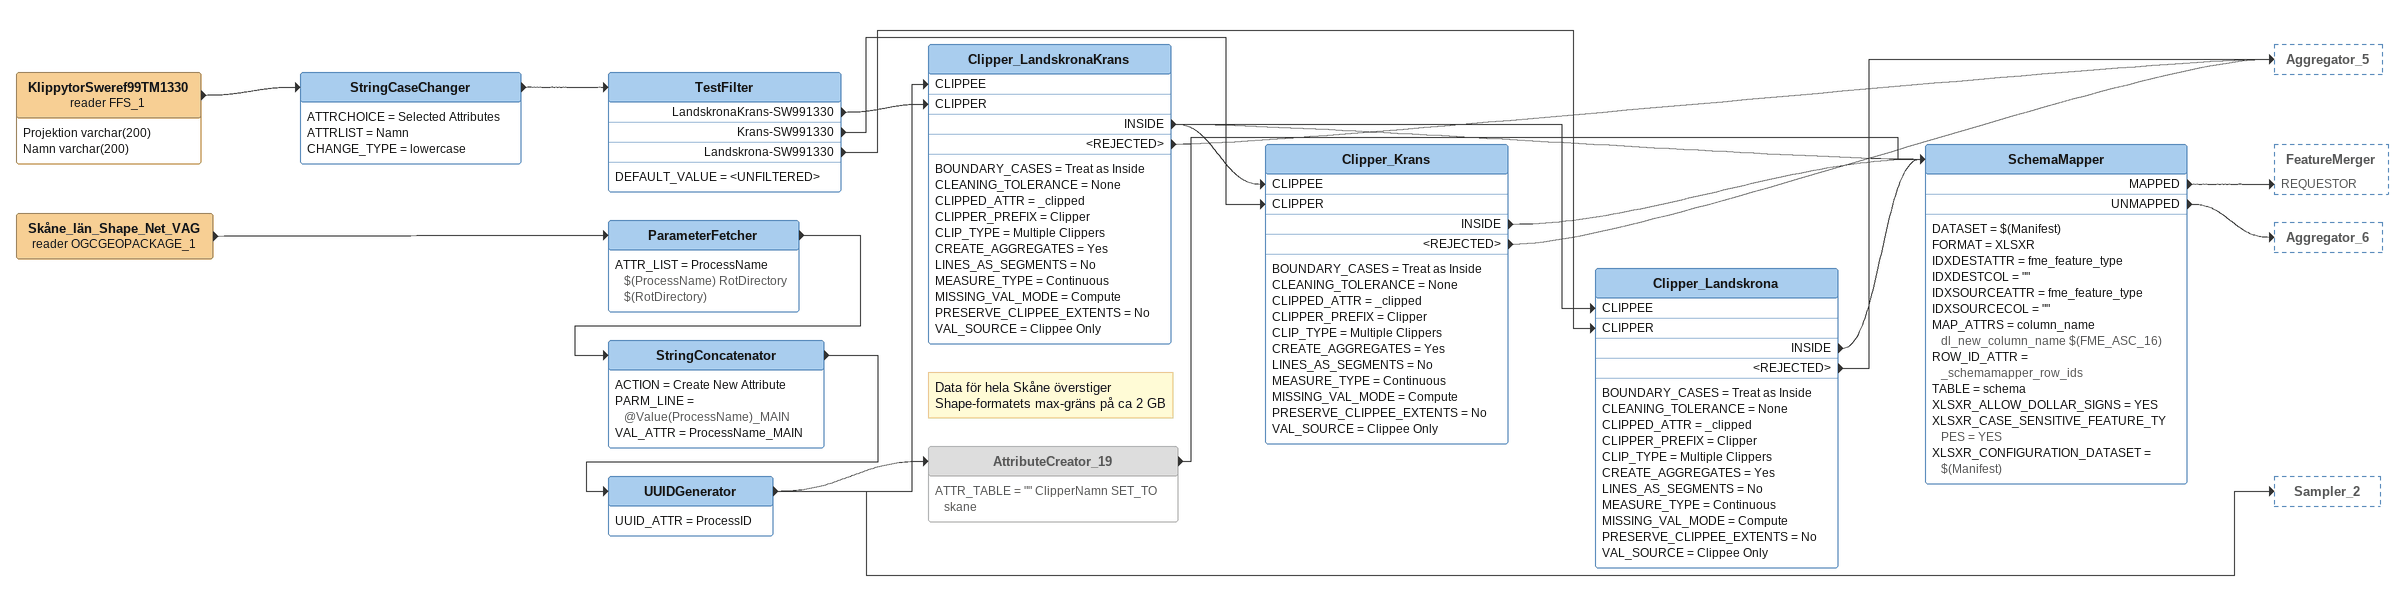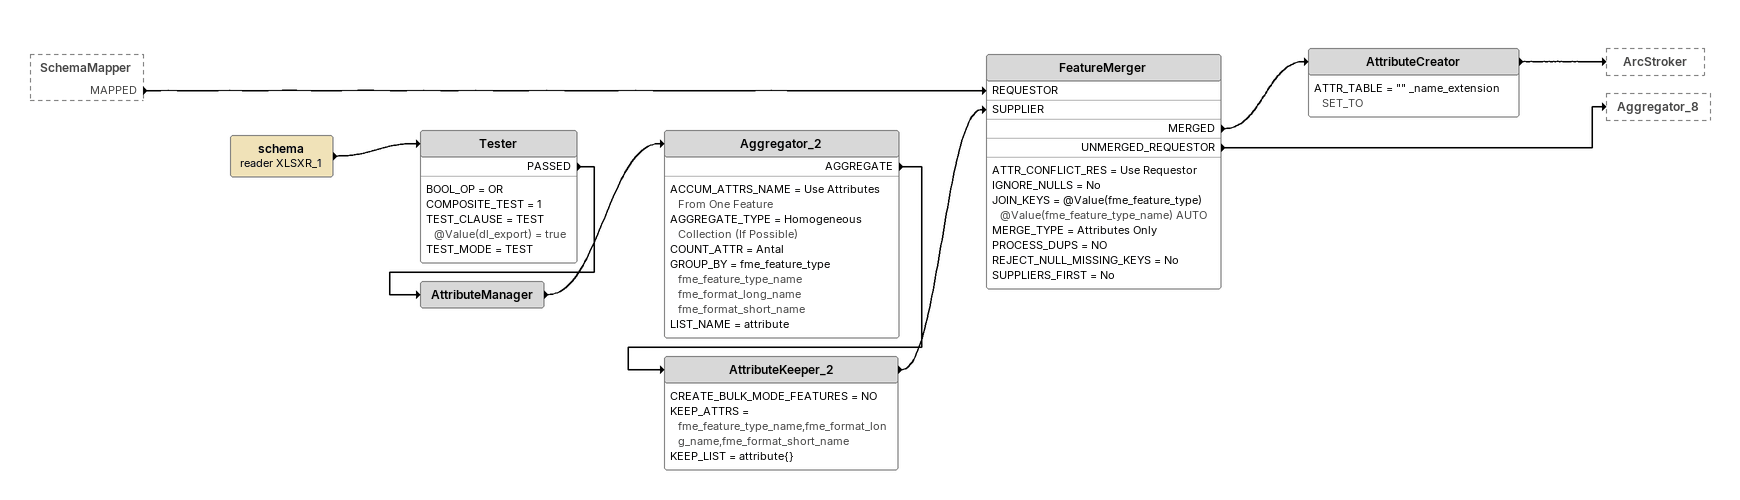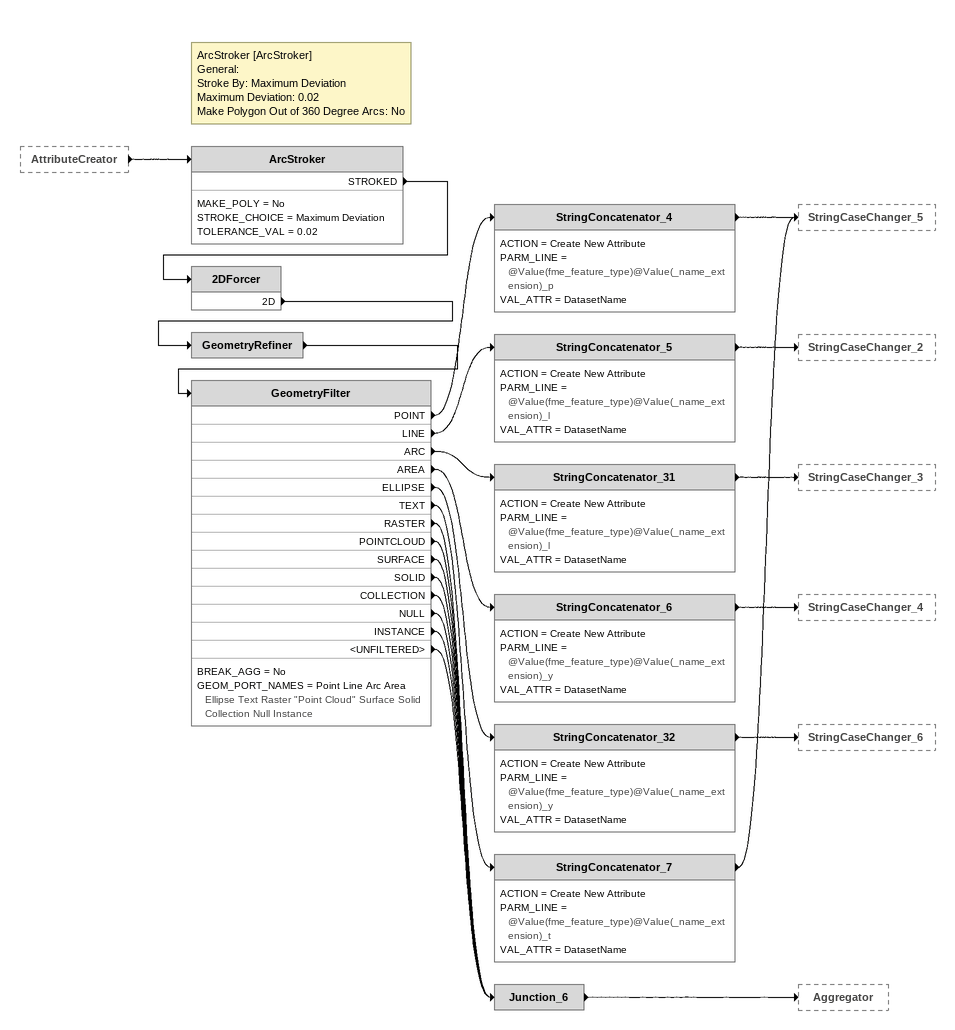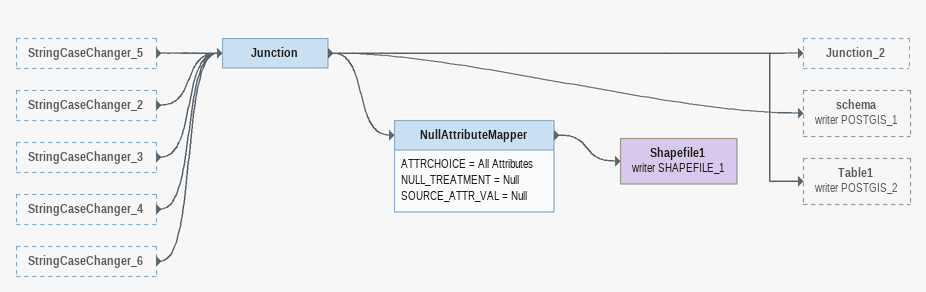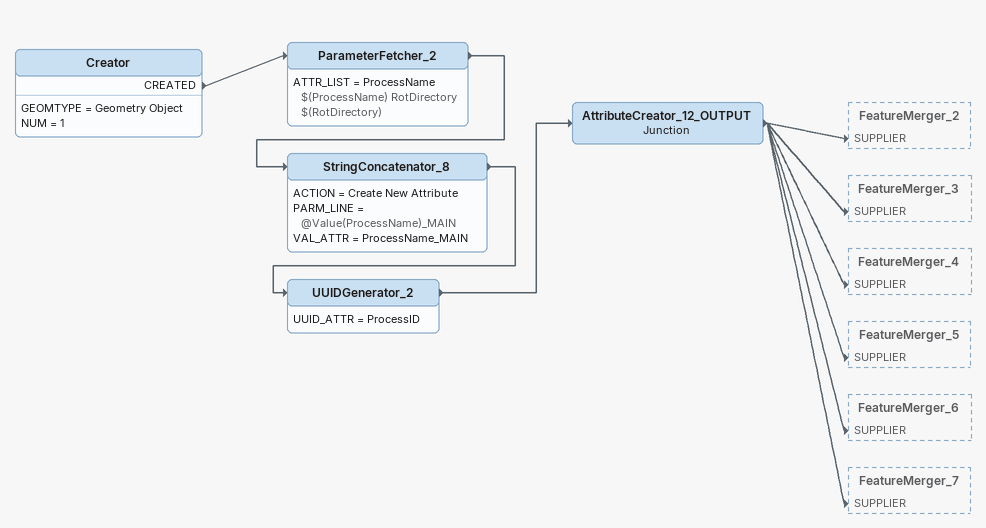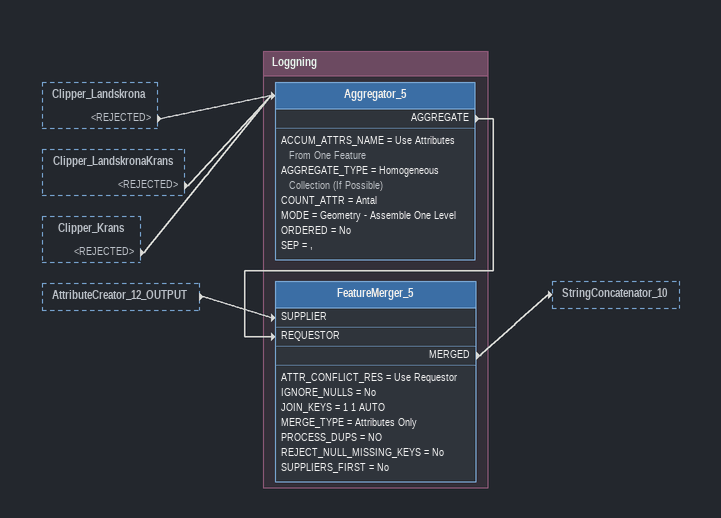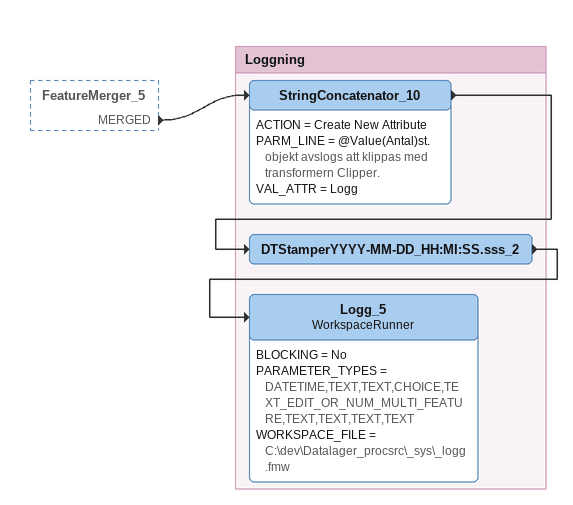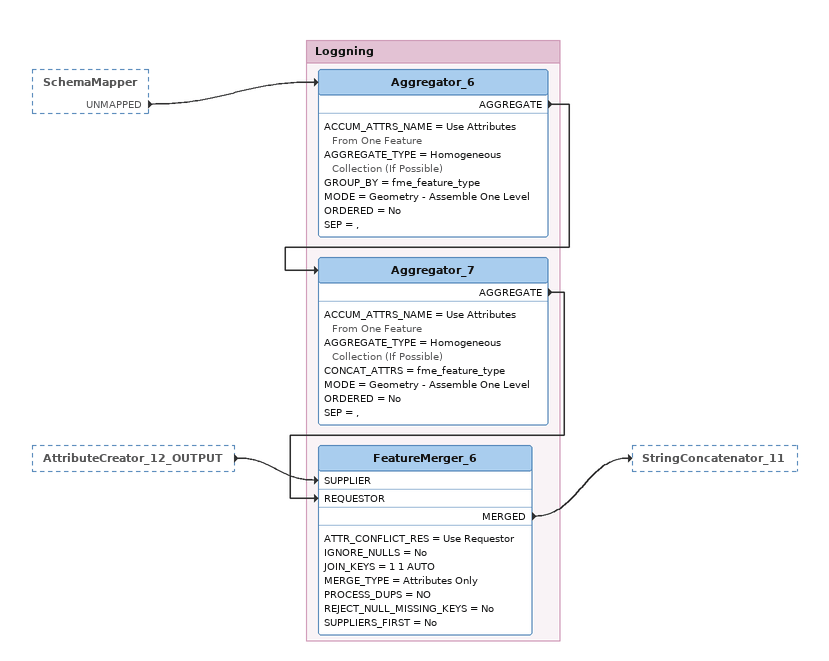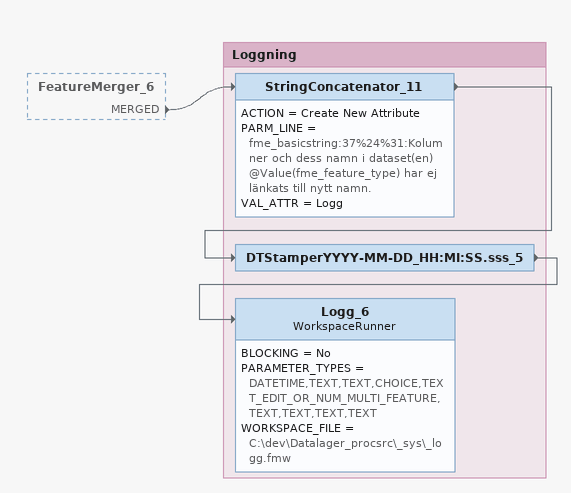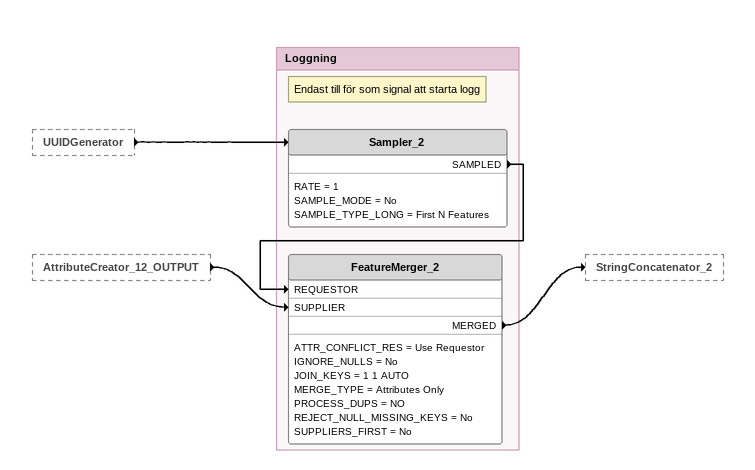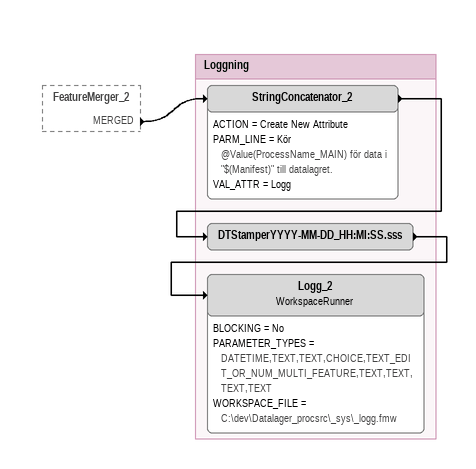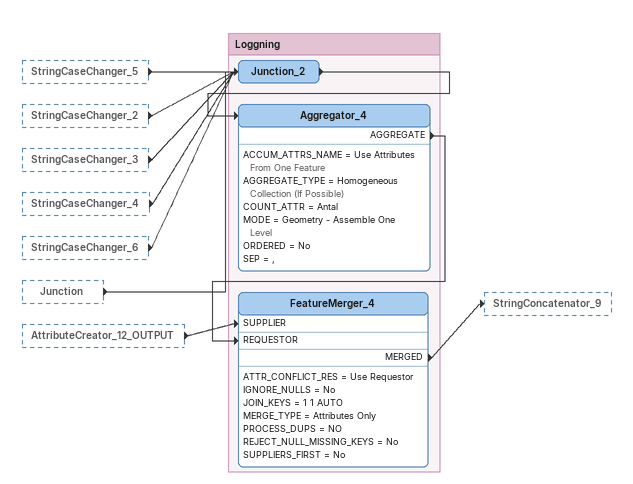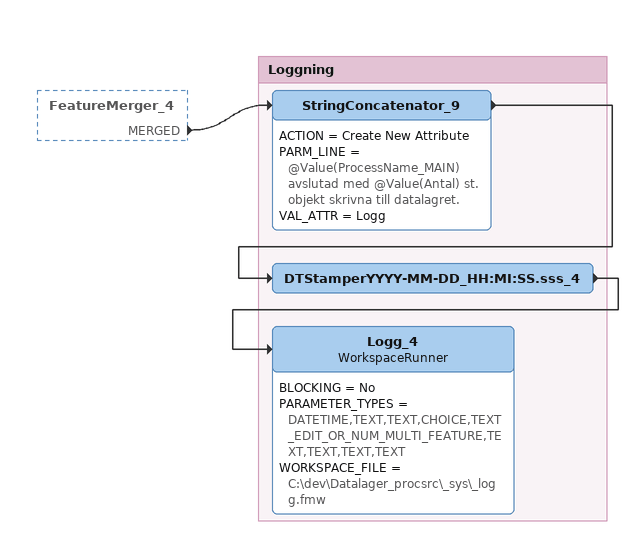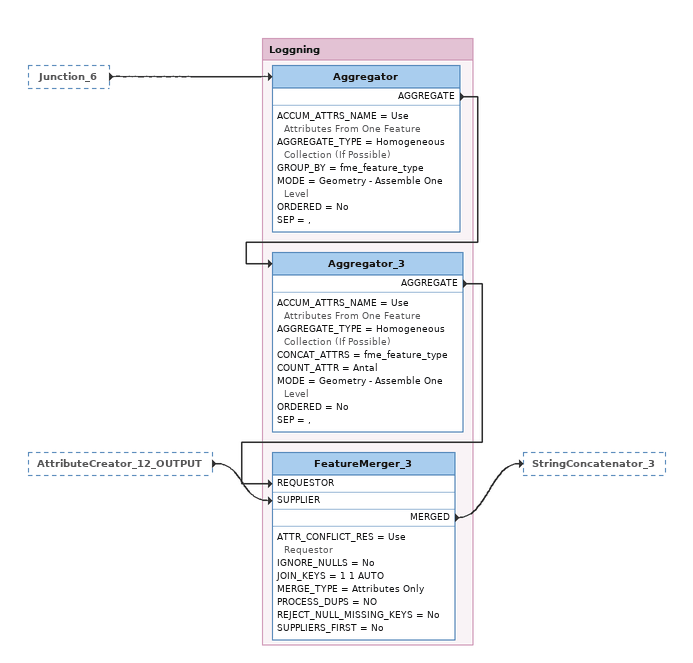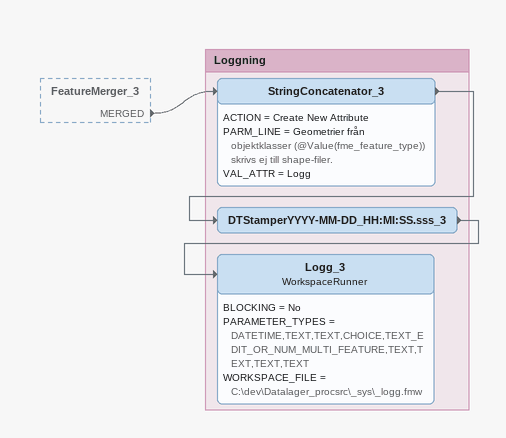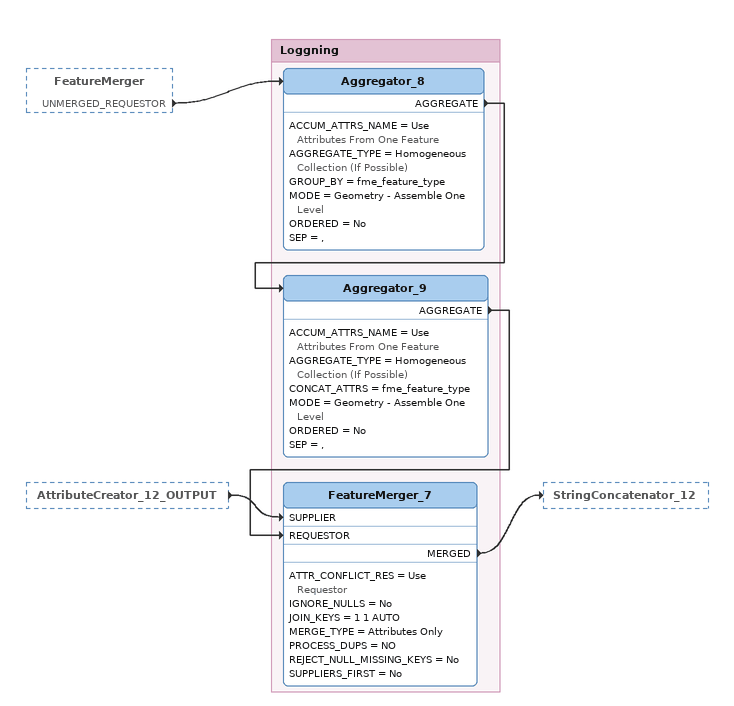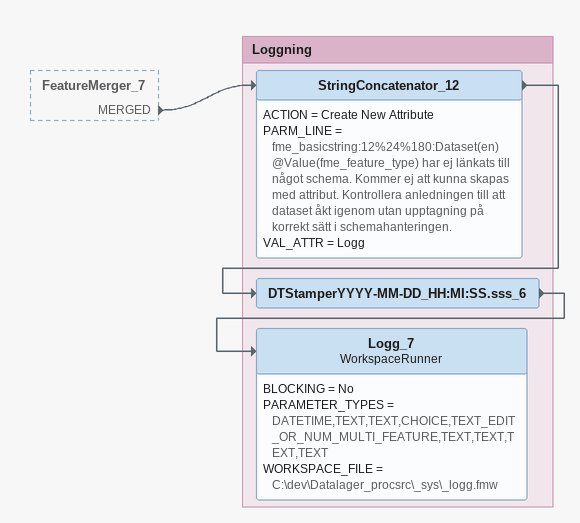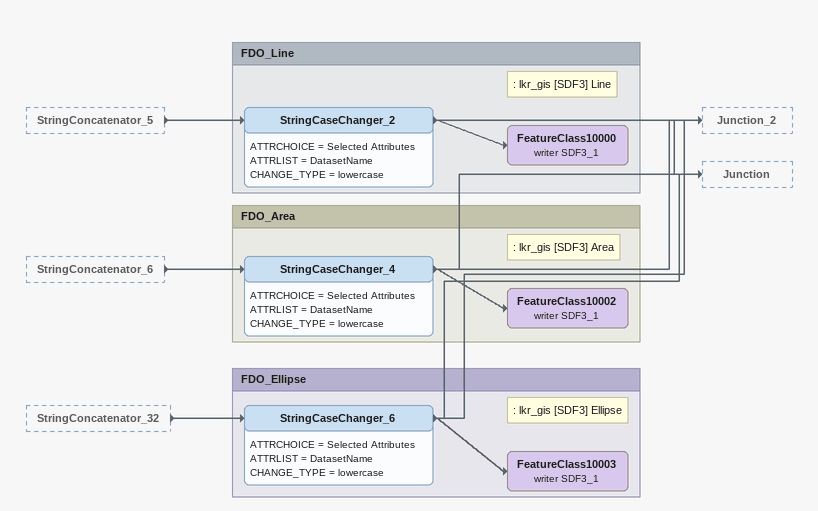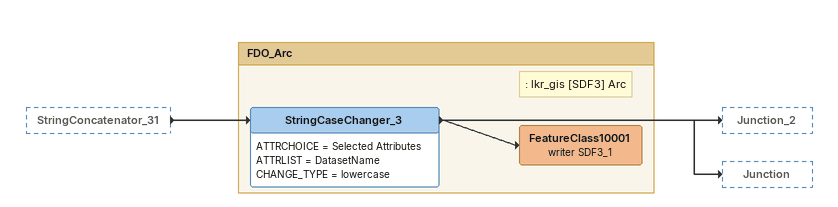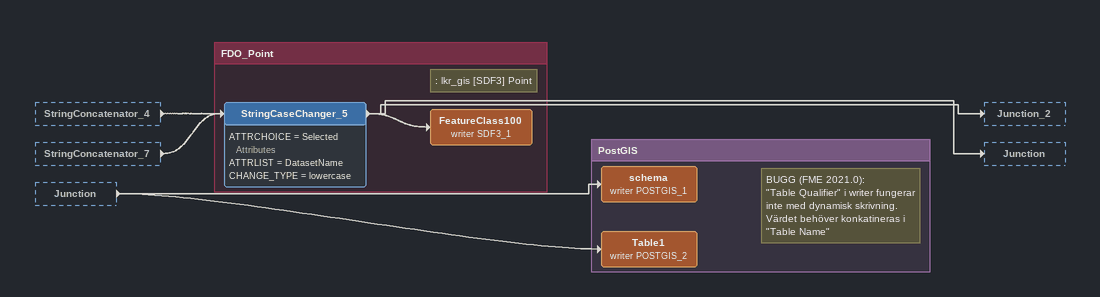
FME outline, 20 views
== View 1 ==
KlippytorSweref99TM1330 (reader FFS_1)
    attributes: Projektion varchar(200), Namn varchar(200)
    -> StringCaseChanger
StringCaseChanger
    ATTRCHOICE = Selected Attributes
    ATTRLIST = Namn
    CHANGE_TYPE = lowercase
    -> TestFilter
TestFilter
    DEFAULT_VALUE = <UNFILTERED>
    LandskronaKrans-SW991330 -> Clipper_LandskronaKrans [CLIPPER]
    Krans-SW991330 -> Clipper_Krans [CLIPPER]
    Landskrona-SW991330 -> Clipper_Landskrona [CLIPPER]
Skåne_län_Shape_Net_VAG (reader OGCGEOPACKAGE_1)
    -> ParameterFetcher
ParameterFetcher
    ATTR_LIST = ProcessName $(ProcessName) RotDirectory $(RotDirectory)
    -> StringConcatenator
StringConcatenator
    ACTION = Create New Attribute
    PARM_LINE = @Value(ProcessName)_MAIN
    VAL_ATTR = ProcessName_MAIN
    -> UUIDGenerator
UUIDGenerator
    UUID_ATTR = ProcessID
    -> Sampler_2
    -> AttributeCreator_19
    -> Clipper_LandskronaKrans [CLIPPEE]
Clipper_LandskronaKrans
    BOUNDARY_CASES = Treat as Inside
    CLEANING_TOLERANCE = None
    CLIPPED_ATTR = _clipped
    CLIPPER_PREFIX = Clipper
    CLIP_TYPE = Multiple Clippers
    CREATE_AGGREGATES = Yes
    LINES_AS_SEGMENTS = No
    MEASURE_TYPE = Continuous
    MISSING_VAL_MODE = Compute
    PRESERVE_CLIPPEE_EXTENTS = No
    VAL_SOURCE = Clippee Only
    INSIDE -> Clipper_Krans [CLIPPEE]
    INSIDE -> Clipper_Landskrona [CLIPPEE]
    INSIDE -> SchemaMapper
    <REJECTED> -> Aggregator_5
Clipper_Krans
    BOUNDARY_CASES = Treat as Inside
    CLEANING_TOLERANCE = None
    CLIPPED_ATTR = _clipped
    CLIPPER_PREFIX = Clipper
    CLIP_TYPE = Multiple Clippers
    CREATE_AGGREGATES = Yes
    LINES_AS_SEGMENTS = No
    MEASURE_TYPE = Continuous
    MISSING_VAL_MODE = Compute
    PRESERVE_CLIPPEE_EXTENTS = No
    VAL_SOURCE = Clippee Only
    INSIDE -> SchemaMapper
    <REJECTED> -> Aggregator_5
Clipper_Landskrona
    BOUNDARY_CASES = Treat as Inside
    CLEANING_TOLERANCE = None
    CLIPPED_ATTR = _clipped
    CLIPPER_PREFIX = Clipper
    CLIP_TYPE = Multiple Clippers
    CREATE_AGGREGATES = Yes
    LINES_AS_SEGMENTS = No
    MEASURE_TYPE = Continuous
    MISSING_VAL_MODE = Compute
    PRESERVE_CLIPPEE_EXTENTS = No
    VAL_SOURCE = Clippee Only
    INSIDE -> SchemaMapper
    <REJECTED> -> Aggregator_5
Note: Data för hela Skåne överstiger Shape-formatets max-gräns på ca 2 GB
AttributeCreator_19 [off]
    ATTR_TABLE = "" ClipperNamn SET_TO skane
    -> SchemaMapper
SchemaMapper
    DATASET = $(Manifest)
    FORMAT = XLSXR
    IDXDESTATTR = fme_feature_type
    IDXDESTCOL = ""
    IDXSOURCEATTR = fme_feature_type
    IDXSOURCECOL = ""
    MAP_ATTRS = column_name dl_new_column_name $(FME_ASC_16)
    ROW_ID_ATTR = _schemamapper_row_ids
    TABLE = schema
    XLSXR_ALLOW_DOLLAR_SIGNS = YES
    XLSXR_CASE_SENSITIVE_FEATURE_TYPES = YES
    XLSXR_CONFIGURATION_DATASET = $(Manifest)
    MAPPED -> FeatureMerger [REQUESTOR]
    UNMAPPED -> Aggregator_6

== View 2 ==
SchemaMapper [outside]
    MAPPED -> FeatureMerger [REQUESTOR]
schema (reader XLSXR_1)
    -> Tester
Tester
    BOOL_OP = OR
    COMPOSITE_TEST = 1
    TEST_CLAUSE = TEST @Value(dl_export) = true
    TEST_MODE = TEST
    PASSED -> AttributeManager
AttributeManager
    -> Aggregator_2
Aggregator_2
    ACCUM_ATTRS_NAME = Use Attributes From One Feature
    AGGREGATE_TYPE = Homogeneous Collection (If Possible)
    COUNT_ATTR = Antal
    GROUP_BY = fme_feature_type fme_feature_type_name fme_format_long_name fme_format_short_name
    LIST_NAME = attribute
    AGGREGATE -> AttributeKeeper_2
AttributeKeeper_2
    CREATE_BULK_MODE_FEATURES = NO
    KEEP_ATTRS = fme_feature_type_name,fme_format_long_name,fme_format_short_name
    KEEP_LIST = attribute{}
    -> FeatureMerger [SUPPLIER]
FeatureMerger
    ATTR_CONFLICT_RES = Use Requestor
    IGNORE_NULLS = No
    JOIN_KEYS = @Value(fme_feature_type) @Value(fme_feature_type_name) AUTO
    MERGE_TYPE = Attributes Only
    PROCESS_DUPS = NO
    REJECT_NULL_MISSING_KEYS = No
    SUPPLIERS_FIRST = No
    MERGED -> AttributeCreator
    UNMERGED_REQUESTOR -> Aggregator_8
AttributeCreator
    ATTR_TABLE = "" _name_extension SET_TO
    -> ArcStroker

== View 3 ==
AttributeCreator [outside]
    -> ArcStroker
Note: ArcStroker [ArcStroker] / General: / Stroke By: Maximum Deviation / Maximum Deviation: 0.02 / Make Polygon Out of 360 Degree Arcs: No
ArcStroker
    MAKE_POLY = No
    STROKE_CHOICE = Maximum Deviation
    TOLERANCE_VAL = 0.02
    STROKED -> 2DForcer
2DForcer
    2D -> GeometryRefiner
GeometryRefiner
    -> GeometryFilter
GeometryFilter
    BREAK_AGG = No
    GEOM_PORT_NAMES = Point Line Arc Area Ellipse Text Raster "Point Cloud" Surface Solid Collection Null Instance
    POINT -> StringConcatenator_4
    LINE -> StringConcatenator_5
    ARC -> StringConcatenator_31
    AREA -> StringConcatenator_6
    ELLIPSE -> StringConcatenator_32
    TEXT -> StringConcatenator_7
    RASTER -> Junction_6
    POINTCLOUD -> Junction_6
    SURFACE -> Junction_6
    SOLID -> Junction_6
    COLLECTION -> Junction_6
    NULL -> Junction_6
    INSTANCE -> Junction_6
    <UNFILTERED> -> Junction_6
StringConcatenator_4
    ACTION = Create New Attribute
    PARM_LINE = @Value(fme_feature_type)@Value(_name_extension)_p
    VAL_ATTR = DatasetName
    -> StringCaseChanger_5
StringConcatenator_5
    ACTION = Create New Attribute
    PARM_LINE = @Value(fme_feature_type)@Value(_name_extension)_l
    VAL_ATTR = DatasetName
    -> StringCaseChanger_2
StringConcatenator_31
    ACTION = Create New Attribute
    PARM_LINE = @Value(fme_feature_type)@Value(_name_extension)_l
    VAL_ATTR = DatasetName
    -> StringCaseChanger_3
StringConcatenator_6
    ACTION = Create New Attribute
    PARM_LINE = @Value(fme_feature_type)@Value(_name_extension)_y
    VAL_ATTR = DatasetName
    -> StringCaseChanger_4
StringConcatenator_32
    ACTION = Create New Attribute
    PARM_LINE = @Value(fme_feature_type)@Value(_name_extension)_y
    VAL_ATTR = DatasetName
    -> StringCaseChanger_6
StringConcatenator_7
    ACTION = Create New Attribute
    PARM_LINE = @Value(fme_feature_type)@Value(_name_extension)_t
    VAL_ATTR = DatasetName
    -> StringCaseChanger_5
Junction_6
    -> Aggregator

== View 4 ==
StringCaseChanger_5 [outside]
    -> Junction
StringCaseChanger_2 [outside]
    -> Junction
StringCaseChanger_3 [outside]
    -> Junction
StringCaseChanger_4 [outside]
    -> Junction
StringCaseChanger_6 [outside]
    -> Junction
Junction
    -> NullAttributeMapper
    -> Junction_2
    -> schema (writer POSTGIS_1)
    -> Table1 (writer POSTGIS_2)
NullAttributeMapper
    ATTRCHOICE = All Attributes
    NULL_TREATMENT = Null
    SOURCE_ATTR_VAL = Null
    -> Shapefile1 (writer SHAPEFILE_1)
Shapefile1 (writer SHAPEFILE_1)

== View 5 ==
Creator
    GEOMTYPE = Geometry Object
    NUM = 1
    CREATED -> ParameterFetcher_2
ParameterFetcher_2
    ATTR_LIST = ProcessName $(ProcessName) RotDirectory $(RotDirectory)
    -> StringConcatenator_8
StringConcatenator_8
    ACTION = Create New Attribute
    PARM_LINE = @Value(ProcessName)_MAIN
    VAL_ATTR = ProcessName_MAIN
    -> UUIDGenerator_2
UUIDGenerator_2
    UUID_ATTR = ProcessID
    -> AttributeCreator_12_OUTPUT
AttributeCreator_12_OUTPUT: Junction
    -> FeatureMerger_2 [SUPPLIER]
    -> FeatureMerger_3 [SUPPLIER]
    -> FeatureMerger_4 [SUPPLIER]
    -> FeatureMerger_5 [SUPPLIER]
    -> FeatureMerger_6 [SUPPLIER]
    -> FeatureMerger_7 [SUPPLIER]

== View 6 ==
Clipper_Landskrona [outside]
    <REJECTED> -> Aggregator_5
Clipper_LandskronaKrans [outside]
    <REJECTED> -> Aggregator_5
Clipper_Krans [outside]
    <REJECTED> -> Aggregator_5
AttributeCreator_12_OUTPUT [outside]
    -> FeatureMerger_5 [SUPPLIER]

Bookmark: Loggning
Aggregator_5
    ACCUM_ATTRS_NAME = Use Attributes From One Feature
    AGGREGATE_TYPE = Homogeneous Collection (If Possible)
    COUNT_ATTR = Antal
    MODE = Geometry - Assemble One Level
    ORDERED = No
    SEP = ,
    AGGREGATE -> FeatureMerger_5 [REQUESTOR]
FeatureMerger_5
    ATTR_CONFLICT_RES = Use Requestor
    IGNORE_NULLS = No
    JOIN_KEYS = 1 1 AUTO
    MERGE_TYPE = Attributes Only
    PROCESS_DUPS = NO
    REJECT_NULL_MISSING_KEYS = No
    SUPPLIERS_FIRST = No
    MERGED -> StringConcatenator_10

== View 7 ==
FeatureMerger_5 [outside]
    MERGED -> StringConcatenator_10

Bookmark: Loggning
StringConcatenator_10
    ACTION = Create New Attribute
    PARM_LINE = @Value(Antal)st. objekt avslogs att klippas med transformern Clipper.
    VAL_ATTR = Logg
    -> DTStamperYYYY-MM-DD_HH:MI:SS.sss_2
DTStamperYYYY-MM-DD_HH:MI:SS.sss_2
    -> Logg_5
Logg_5: WorkspaceRunner
    BLOCKING = No
    PARAMETER_TYPES = DATETIME,TEXT,TEXT,CHOICE,TEXT_EDIT_OR_NUM_MULTI_FEATURE,TEXT,TEXT,TEXT,TEXT
    WORKSPACE_FILE = C:\dev\Datalager_procsrc\_sys\_logg.fmw

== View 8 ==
SchemaMapper [outside]
    UNMAPPED -> Aggregator_6
AttributeCreator_12_OUTPUT [outside]
    -> FeatureMerger_6 [SUPPLIER]

Bookmark: Loggning
Aggregator_6
    ACCUM_ATTRS_NAME = Use Attributes From One Feature
    AGGREGATE_TYPE = Homogeneous Collection (If Possible)
    GROUP_BY = fme_feature_type
    MODE = Geometry - Assemble One Level
    ORDERED = No
    SEP = ,
    AGGREGATE -> Aggregator_7
Aggregator_7
    ACCUM_ATTRS_NAME = Use Attributes From One Feature
    AGGREGATE_TYPE = Homogeneous Collection (If Possible)
    CONCAT_ATTRS = fme_feature_type
    MODE = Geometry - Assemble One Level
    ORDERED = No
    SEP = ,
    AGGREGATE -> FeatureMerger_6 [REQUESTOR]
FeatureMerger_6
    ATTR_CONFLICT_RES = Use Requestor
    IGNORE_NULLS = No
    JOIN_KEYS = 1 1 AUTO
    MERGE_TYPE = Attributes Only
    PROCESS_DUPS = NO
    REJECT_NULL_MISSING_KEYS = No
    SUPPLIERS_FIRST = No
    MERGED -> StringConcatenator_11

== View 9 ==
FeatureMerger_6 [outside]
    MERGED -> StringConcatenator_11

Bookmark: Loggning
StringConcatenator_11
    ACTION = Create New Attribute
    PARM_LINE = fme_basicstring:37%24%31:Kolumner och dess namn i dataset(en) @Value(fme_feature_type) har ej länkats till nytt namn.
    VAL_ATTR = Logg
    -> DTStamperYYYY-MM-DD_HH:MI:SS.sss_5
DTStamperYYYY-MM-DD_HH:MI:SS.sss_5
    -> Logg_6
Logg_6: WorkspaceRunner
    BLOCKING = No
    PARAMETER_TYPES = DATETIME,TEXT,TEXT,CHOICE,TEXT_EDIT_OR_NUM_MULTI_FEATURE,TEXT,TEXT,TEXT,TEXT
    WORKSPACE_FILE = C:\dev\Datalager_procsrc\_sys\_logg.fmw

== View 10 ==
UUIDGenerator [outside]
    -> Sampler_2
AttributeCreator_12_OUTPUT [outside]
    -> FeatureMerger_2 [SUPPLIER]

Bookmark: Loggning
Note: Endast till för som signal att starta logg
Sampler_2
    RATE = 1
    SAMPLE_MODE = No
    SAMPLE_TYPE_LONG = First N Features
    SAMPLED -> FeatureMerger_2 [REQUESTOR]
FeatureMerger_2
    ATTR_CONFLICT_RES = Use Requestor
    IGNORE_NULLS = No
    JOIN_KEYS = 1 1 AUTO
    MERGE_TYPE = Attributes Only
    PROCESS_DUPS = NO
    REJECT_NULL_MISSING_KEYS = No
    SUPPLIERS_FIRST = No
    MERGED -> StringConcatenator_2

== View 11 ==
FeatureMerger_2 [outside]
    MERGED -> StringConcatenator_2

Bookmark: Loggning
StringConcatenator_2
    ACTION = Create New Attribute
    PARM_LINE = Kör @Value(ProcessName_MAIN) för data i "$(Manifest)" till datalagret.
    VAL_ATTR = Logg
    -> DTStamperYYYY-MM-DD_HH:MI:SS.sss
DTStamperYYYY-MM-DD_HH:MI:SS.sss
    -> Logg_2
Logg_2: WorkspaceRunner
    BLOCKING = No
    PARAMETER_TYPES = DATETIME,TEXT,TEXT,CHOICE,TEXT_EDIT_OR_NUM_MULTI_FEATURE,TEXT,TEXT,TEXT,TEXT
    WORKSPACE_FILE = C:\dev\Datalager_procsrc\_sys\_logg.fmw

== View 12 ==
StringCaseChanger_5 [outside]
    -> Junction_2
StringCaseChanger_2 [outside]
    -> Junction_2
StringCaseChanger_3 [outside]
    -> Junction_2
StringCaseChanger_4 [outside]
    -> Junction_2
StringCaseChanger_6 [outside]
    -> Junction_2
Junction [outside]
    -> Junction_2
AttributeCreator_12_OUTPUT [outside]
    -> FeatureMerger_4 [SUPPLIER]

Bookmark: Loggning
Junction_2
    -> Aggregator_4
Aggregator_4
    ACCUM_ATTRS_NAME = Use Attributes From One Feature
    AGGREGATE_TYPE = Homogeneous Collection (If Possible)
    COUNT_ATTR = Antal
    MODE = Geometry - Assemble One Level
    ORDERED = No
    SEP = ,
    AGGREGATE -> FeatureMerger_4 [REQUESTOR]
FeatureMerger_4
    ATTR_CONFLICT_RES = Use Requestor
    IGNORE_NULLS = No
    JOIN_KEYS = 1 1 AUTO
    MERGE_TYPE = Attributes Only
    PROCESS_DUPS = NO
    REJECT_NULL_MISSING_KEYS = No
    SUPPLIERS_FIRST = No
    MERGED -> StringConcatenator_9

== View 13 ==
FeatureMerger_4 [outside]
    MERGED -> StringConcatenator_9

Bookmark: Loggning
StringConcatenator_9
    ACTION = Create New Attribute
    PARM_LINE = @Value(ProcessName_MAIN) avslutad med @Value(Antal) st. objekt skrivna till datalagret.
    VAL_ATTR = Logg
    -> DTStamperYYYY-MM-DD_HH:MI:SS.sss_4
DTStamperYYYY-MM-DD_HH:MI:SS.sss_4
    -> Logg_4
Logg_4: WorkspaceRunner
    BLOCKING = No
    PARAMETER_TYPES = DATETIME,TEXT,TEXT,CHOICE,TEXT_EDIT_OR_NUM_MULTI_FEATURE,TEXT,TEXT,TEXT,TEXT
    WORKSPACE_FILE = C:\dev\Datalager_procsrc\_sys\_logg.fmw

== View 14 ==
Junction_6 [outside]
    -> Aggregator
AttributeCreator_12_OUTPUT [outside]
    -> FeatureMerger_3 [SUPPLIER]

Bookmark: Loggning
Aggregator
    ACCUM_ATTRS_NAME = Use Attributes From One Feature
    AGGREGATE_TYPE = Homogeneous Collection (If Possible)
    GROUP_BY = fme_feature_type
    MODE = Geometry - Assemble One Level
    ORDERED = No
    SEP = ,
    AGGREGATE -> Aggregator_3
Aggregator_3
    ACCUM_ATTRS_NAME = Use Attributes From One Feature
    AGGREGATE_TYPE = Homogeneous Collection (If Possible)
    CONCAT_ATTRS = fme_feature_type
    COUNT_ATTR = Antal
    MODE = Geometry - Assemble One Level
    ORDERED = No
    SEP = ,
    AGGREGATE -> FeatureMerger_3 [REQUESTOR]
FeatureMerger_3
    ATTR_CONFLICT_RES = Use Requestor
    IGNORE_NULLS = No
    JOIN_KEYS = 1 1 AUTO
    MERGE_TYPE = Attributes Only
    PROCESS_DUPS = NO
    REJECT_NULL_MISSING_KEYS = No
    SUPPLIERS_FIRST = No
    MERGED -> StringConcatenator_3

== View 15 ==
FeatureMerger_3 [outside]
    MERGED -> StringConcatenator_3

Bookmark: Loggning
StringConcatenator_3
    ACTION = Create New Attribute
    PARM_LINE = Geometrier från objektklasser (@Value(fme_feature_type)) skrivs ej till shape-filer.
    VAL_ATTR = Logg
    -> DTStamperYYYY-MM-DD_HH:MI:SS.sss_3
DTStamperYYYY-MM-DD_HH:MI:SS.sss_3
    -> Logg_3
Logg_3: WorkspaceRunner
    BLOCKING = No
    PARAMETER_TYPES = DATETIME,TEXT,TEXT,CHOICE,TEXT_EDIT_OR_NUM_MULTI_FEATURE,TEXT,TEXT,TEXT,TEXT
    WORKSPACE_FILE = C:\dev\Datalager_procsrc\_sys\_logg.fmw

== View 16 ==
FeatureMerger [outside]
    UNMERGED_REQUESTOR -> Aggregator_8
AttributeCreator_12_OUTPUT [outside]
    -> FeatureMerger_7 [SUPPLIER]

Bookmark: Loggning
Aggregator_8
    ACCUM_ATTRS_NAME = Use Attributes From One Feature
    AGGREGATE_TYPE = Homogeneous Collection (If Possible)
    GROUP_BY = fme_feature_type
    MODE = Geometry - Assemble One Level
    ORDERED = No
    SEP = ,
    AGGREGATE -> Aggregator_9
Aggregator_9
    ACCUM_ATTRS_NAME = Use Attributes From One Feature
    AGGREGATE_TYPE = Homogeneous Collection (If Possible)
    CONCAT_ATTRS = fme_feature_type
    MODE = Geometry - Assemble One Level
    ORDERED = No
    SEP = ,
    AGGREGATE -> FeatureMerger_7 [REQUESTOR]
FeatureMerger_7
    ATTR_CONFLICT_RES = Use Requestor
    IGNORE_NULLS = No
    JOIN_KEYS = 1 1 AUTO
    MERGE_TYPE = Attributes Only
    PROCESS_DUPS = NO
    REJECT_NULL_MISSING_KEYS = No
    SUPPLIERS_FIRST = No
    MERGED -> StringConcatenator_12

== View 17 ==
FeatureMerger_7 [outside]
    MERGED -> StringConcatenator_12

Bookmark: Loggning
StringConcatenator_12
    ACTION = Create New Attribute
    PARM_LINE = fme_basicstring:12%24%180:Dataset(en) @Value(fme_feature_type) har ej länkats till något schema. Kommer ej att kunna skapas med attribut. Kontrollera anledningen till att dataset åkt igenom utan upptagning på korrekt sätt i schemahanteringen.
    VAL_ATTR = Logg
    -> DTStamperYYYY-MM-DD_HH:MI:SS.sss_6
DTStamperYYYY-MM-DD_HH:MI:SS.sss_6
    -> Logg_7
Logg_7: WorkspaceRunner
    BLOCKING = No
    PARAMETER_TYPES = DATETIME,TEXT,TEXT,CHOICE,TEXT_EDIT_OR_NUM_MULTI_FEATURE,TEXT,TEXT,TEXT,TEXT
    WORKSPACE_FILE = C:\dev\Datalager_procsrc\_sys\_logg.fmw

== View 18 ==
StringConcatenator_5 [outside]
    -> StringCaseChanger_2
StringConcatenator_6 [outside]
    -> StringCaseChanger_4
StringConcatenator_32 [outside]
    -> StringCaseChanger_6

Bookmark: FDO_Line
StringCaseChanger_2
    ATTRCHOICE = Selected Attributes
    ATTRLIST = DatasetName
    CHANGE_TYPE = lowercase
    -> FeatureClass10000 (writer SDF3_1)
    -> Junction_2
    -> Junction
Note: : lkr_gis [SDF3] Line
FeatureClass10000 (writer SDF3_1)

Bookmark: FDO_Area
StringCaseChanger_4
    ATTRCHOICE = Selected Attributes
    ATTRLIST = DatasetName
    CHANGE_TYPE = lowercase
    -> FeatureClass10002 (writer SDF3_1)
    -> Junction_2
    -> Junction
Note: : lkr_gis [SDF3] Area
FeatureClass10002 (writer SDF3_1)

Bookmark: FDO_Ellipse
StringCaseChanger_6
    ATTRCHOICE = Selected Attributes
    ATTRLIST = DatasetName
    CHANGE_TYPE = lowercase
    -> FeatureClass10003 (writer SDF3_1)
    -> Junction_2
    -> Junction
Note: : lkr_gis [SDF3] Ellipse
FeatureClass10003 (writer SDF3_1)

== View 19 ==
StringConcatenator_31 [outside]
    -> StringCaseChanger_3

Bookmark: FDO_Arc
StringCaseChanger_3
    ATTRCHOICE = Selected Attributes
    ATTRLIST = DatasetName
    CHANGE_TYPE = lowercase
    -> FeatureClass10001 (writer SDF3_1)
    -> Junction_2
    -> Junction
Note: : lkr_gis [SDF3] Arc
FeatureClass10001 (writer SDF3_1)

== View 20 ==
StringConcatenator_4 [outside]
    -> StringCaseChanger_5
StringConcatenator_7 [outside]
    -> StringCaseChanger_5
Junction [outside]
    -> schema (writer POSTGIS_1)
    -> Table1 (writer POSTGIS_2)

Bookmark: FDO_Point
StringCaseChanger_5
    ATTRCHOICE = Selected Attributes
    ATTRLIST = DatasetName
    CHANGE_TYPE = lowercase
    -> FeatureClass100 (writer SDF3_1)
    -> Junction_2
    -> Junction
Note: : lkr_gis [SDF3] Point
FeatureClass100 (writer SDF3_1)

Bookmark: PostGIS
Note: BUGG (FME 2021.0): / "Table Qualifier" i writer fungerar inte med dynamisk skrivning. Värdet behöver konkatineras i "Table Name"
schema (writer POSTGIS_1)
Table1 (writer POSTGIS_2)
